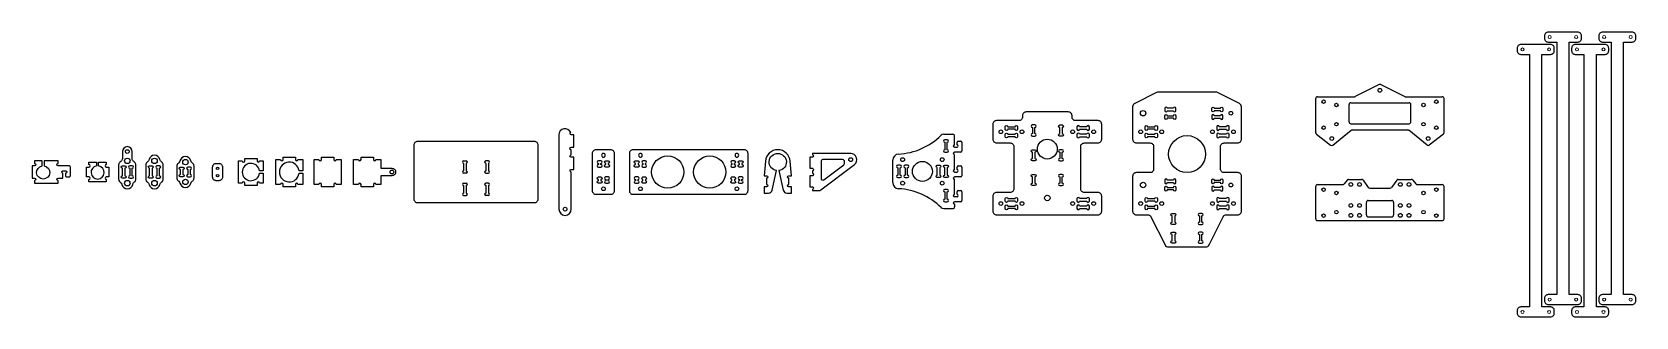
# Model space of a CAD drawing. Header units: millimetres. Extents: x -130 to 2530, y -190 to 187.
# Drawn here: x 1233 to 2530, y -117 to 113 of the extents above; entities that cross this region are included whole.
import ezdxf

# ---------------------------------------------------------------- set-up
doc = ezdxf.new("R2010")
doc.units = ezdxf.units.MM
doc.layers.get('0').update_dxf_attribs({"color": 2})
doc.layers.add('CNC', color=7, linetype='Continuous')
doc.layers.get('0').off()

# ---------------------------------------------------------------- blocks, each defined once
blk = doc.blocks.new('GFH Screw Hole')
blk.add_circle((0, 0), 1.5)

msp = doc.modelspace()

# ---------------------------------------------------------------- linework, layer by layer
at = {"layer": 'CNC'}
for p, q in [((2322.3, 70.7), (2303, 61)), ((2323.7, 70.7), (2343, 61)), ((2271.1, 31.7), (2271.1, 59.3)), ((2272.6, 60.8), (2302.3, 60.8)), ((2298, 40.5), (2298, 54.5)), ((2299.5, 56), (2346.5, 56)), ((2343.7, 60.8), (2373.4, 60.8)), ((2348, 40.5), (2348, 54.5)), ((2374.9, 31.7), (2374.9, 59.3)), ((2299.5, 39), (2346.5, 39)), ((1970.2, 30.5), (1977.5, 30.5)), ((1979, 22), (1979, 29)), ((2271.7, 30.5), (2283.1, 21.7)), ((2284.9, 21.7), (2299.6, 33.7)), ((2300.5, 34), (2345.5, 34)), ((2361.1, 21.7), (2346.4, 33.7)), ((2374.3, 30.5), (2362.9, 21.7)), ((1979, 20), (1981, 20)), ((1984, 16), (1979, 16)), ((1979, 2), (1979, 14)), ((1981, 22), (1981, 24)), ((1982, 25), (1984, 25)), ((1985, 24), (1985, 17)), ((1582, 9), (1584, 9)), ((1582, 7), (1582, 1)), ((1584, 7), (1584, 1)), ((1602, 9), (1600, 9)), ((1600, 7), (1600, 1)), ((1602, 7), (1602, 1)), ((1929, -8.5), (1929, 9.5)), ((1979, 0), (1981, 0)), ((1981, 2), (1981, 4)), ((1982, 5), (1984, 5)), ((1985, 4), (1985, -3)), ((1584, -1), (1582, -1)), ((1582, -9), (1584, -9)), ((1582, -11), (1582, -17)), ((1584, -11), (1584, -17)), ((1600, -1), (1602, -1)), ((1602, -9), (1600, -9)), ((1600, -11), (1600, -17)), ((1602, -11), (1602, -17)), ((1984, -4), (1979, -4)), ((1979, -18), (1979, -6)), ((2271.1, -37.7), (2271.1, -11.7)), ((2272.6, -10.2), (2292.9, -10.2)), ((2296.5, -6.6), (2294.1, -9.6)), ((2297.7, -6), (2308.2, -6)), ((2309.4, -6.6), (2313.6, -12.4)), ((2336.6, -6.6), (2332.4, -12.4)), ((2337.8, -6), (2348.3, -6)), ((2349.5, -6.6), (2351.9, -9.6)), ((2353.1, -10.2), (2373.4, -10.2)), ((2374.9, -37.7), (2374.9, -11.7)), ((1582, -19), (1584, -19)), ((1602, -19), (1600, -19)), ((1981, -20), (1979, -20)), ((1984, -24), (1979, -24)), ((1981, -18), (1981, -16)), ((1982, -15), (1984, -15)), ((1985, -16), (1985, -23)), ((2312, -34.7), (2312, -24.5)), ((2313.5, -23), (2332.5, -23)), ((2314.8, -13), (2331.2, -13)), ((2334, -24.5), (2334, -34.7)), ((1970.2, -29.5), (1977.5, -29.5)), ((1979, -26), (1979, -28)), ((2313.5, -36.2), (2332.5, -36.2)), ((2272.6, -39.2), (2373.4, -39.2))]:
    msp.add_line(p, q, dxfattribs=at)
for points in [[(2459, 113, 0.414214), (2456, 110), (2456, 108, 0.414214), (2459, 105), (2466, 105), (2466, -99), (2459, -99, 0.414214), (2456, -102), (2456, -104, 0.414214), (2459, -107), (2483, -107, 0.414214), (2486, -104), (2486, -102, 0.414214), (2483, -99), (2476, -99), (2476, 105), (2483, 105, 0.414214), (2486, 108), (2486, 110, 0.414214), (2483, 113)], [(2503, 113, 0.414214), (2500, 110), (2500, 108, 0.414214), (2503, 105), (2510, 105), (2510, -99), (2503, -99, 0.414214), (2500, -102), (2500, -104, 0.414214), (2503, -107), (2527, -107, 0.414214), (2530, -104), (2530, -102, 0.414214), (2527, -99), (2520, -99), (2520, 105), (2527, 105, 0.414214), (2530, 108), (2530, 110, 0.414214), (2527, 113)], [(2437, 103, 0.414214), (2434, 100), (2434, 98, 0.414214), (2437, 95), (2444, 95), (2444, -109), (2437, -109, 0.414214), (2434, -112), (2434, -114, 0.414214), (2437, -117), (2461, -117, 0.414214), (2464, -114), (2464, -112, 0.414214), (2461, -109), (2454, -109), (2454, 95), (2461, 95, 0.414214), (2464, 98), (2464, 100, 0.414214), (2461, 103)], [(2481, 103, 0.414214), (2478, 100), (2478, 98, 0.414214), (2481, 95), (2488, 95), (2488, -109), (2481, -109, 0.414214), (2478, -112), (2478, -114, 0.414214), (2481, -117), (2505, -117, 0.414214), (2508, -114), (2508, -112, 0.414214), (2505, -109), (2498, -109), (2498, 95), (2505, 95, 0.414214), (2508, 98), (2508, 100, 0.414214), (2505, 103)], [(2126, 23.5), (2137, 23.5, -0.414214), (2140, 20.5), (2140, 2.5, -0.414214), (2137, -0.5), (2126, -0.5, 0.414214), (2123, -3.5), (2123, -31.5, 0.414214), (2126, -34.5), (2135.1, -34.5, -0.284079), (2137.8, -36.2), (2149.2, -58.8, 0.284079), (2151.9, -60.5), (2182.1, -60.5, 0.284079), (2184.8, -58.8), (2196.2, -36.2, -0.284079), (2198.9, -34.5), (2208, -34.5, 0.414214), (2211, -31.5), (2211, -3.5, 0.414214), (2208, -0.5), (2197, -0.5, -0.414214), (2194, 2.5), (2194, 20.5, -0.414214), (2197, 23.5), (2208, 23.5, 0.414214), (2211, 26.5), (2211, 52.6, 0.284079), (2209.3, 55.3), (2191.6, 64.2, 0.116434), (2190.3, 64.5), (2143.7, 64.5, 0.116434), (2142.4, 64.2), (2124.7, 55.3, 0.284079), (2123, 52.6), (2123, 26.5, 0.414214)], [(2156, 49.5, 1), (2158, 49.5), (2158, 51.5, 1), (2156, 51.5), (2151, 51.5, 1), (2149, 51.5), (2149, 50.5), (2149, 49.5, 1), (2151, 49.5)], [(2194, 51.5, -1), (2196, 51.5), (2196, 50.5), (2196, 49.5, -1), (2194, 49.5), (2189, 49.5, -1), (2187, 49.5), (2187, 51.5, -1), (2189, 51.5)], [(2098, 38.5, 0.414214), (2095, 41.5), (2077, 41.5, -0.414214), (2074, 44.5), (2074, 45.5, 0.414214), (2071, 48.5), (2037, 48.5, 0.414214), (2034, 45.5), (2034, 44.5, -0.414214), (2031, 41.5), (2013, 41.5, 0.414214), (2010, 38.5), (2010, 26.5, 0.414214), (2013, 23.5), (2024, 23.5, -0.414214), (2027, 20.5), (2027, -13.5, -0.414214), (2024, -16.5), (2013, -16.5, 0.414214), (2010, -19.5), (2010, -31.5, 0.414214), (2013, -34.5), (2095, -34.5, 0.414214), (2098, -31.5), (2098, -19.5, 0.414214), (2095, -16.5), (2084, -16.5, -0.414214), (2081, -13.5), (2081, 20.5, -0.414214), (2084, 23.5), (2095, 23.5, 0.414214), (2098, 26.5)], [(2156, 45.5, -1), (2158, 45.5), (2158, 43.5, -1), (2156, 43.5), (2151, 43.5, -1), (2149, 43.5), (2149, 44.5), (2149, 45.5, -1), (2151, 45.5)], [(2194, 43.5, 1), (2196, 43.5), (2196, 44.5), (2196, 45.5, 1), (2194, 45.5), (2189, 45.5, 1), (2187, 45.5), (2187, 43.5, 1), (2189, 43.5)], [(1671, 20), (1671, 30), (1669, 30, -0.819804), (1668.6, 31.9, 0.819804), (1659, 30), (1659, -30, 1), (1669, -30), (1669, 0, -1), (1669, 2), (1671, 2), (1671, 12), (1669, 12, -1), (1669, 14), (1669, 18, -1), (1669, 20)], [(1971, 26, 1), (1971, 24), (1971, 18, 1), (1971, 16), (1973, 16, 1), (1973, 18), (1973, 24, 1), (1973, 26)], [(2022, 34.5, -1), (2020, 34.5), (2020, 36.5, -1), (2022, 36.5), (2028, 36.5, -1), (2030, 36.5), (2030, 34.5, -1), (2028, 34.5)], [(2022, 28.5, -1), (2020, 28.5), (2020, 30.5, -1), (2022, 30.5), (2028, 30.5, -1), (2030, 30.5), (2030, 28.5, -1), (2028, 28.5)], [(2042, 31, 1), (2042, 29), (2044, 29, 1), (2044, 31), (2044, 36, 1), (2044, 38), (2043, 38), (2042, 38, 1), (2042, 36)], [(2066, 31, -1), (2066, 29), (2064, 29, -1), (2064, 31), (2064, 36, -1), (2064, 38), (2065, 38), (2066, 38, -1), (2066, 36)], [(2086, 34.5, 1), (2088, 34.5), (2088, 36.5, 1), (2086, 36.5), (2080, 36.5, 1), (2078, 36.5), (2078, 34.5, 1), (2080, 34.5)], [(2086, 28.5, 1), (2088, 28.5), (2088, 30.5, 1), (2086, 30.5), (2080, 30.5, 1), (2078, 30.5), (2078, 28.5, 1), (2080, 28.5)], [(2135, 34.5, -1), (2133, 34.5), (2133, 36.5, -1), (2135, 36.5), (2141, 36.5, -1), (2143, 36.5), (2143, 34.5, -1), (2141, 34.5)], [(2135, 28.5, -1), (2133, 28.5), (2133, 30.5, -1), (2135, 30.5), (2141, 30.5, -1), (2143, 30.5), (2143, 28.5, -1), (2141, 28.5)], [(2199, 34.5, 1), (2201, 34.5), (2201, 36.5, 1), (2199, 36.5), (2193, 36.5, 1), (2191, 36.5), (2191, 34.5, 1), (2193, 34.5)], [(2199, 28.5, 1), (2201, 28.5), (2201, 30.5, 1), (2199, 30.5), (2193, 30.5, 1), (2191, 30.5), (2191, 28.5, 1), (2193, 28.5)], [(1314.4, -10, -0.168501), (1315.4, -8.4), (1315.9, -8, 0.227838), (1317, -5.7), (1317, 5.7, 0.227838), (1315.9, 8), (1315.1, 8.6, -0.227838), (1314, 10.9), (1314, 16.5, 1), (1306, 16.5), (1306, 10.9, -0.227838), (1304.9, 8.6), (1304.1, 8, 0.227838), (1303, 5.7), (1303, -5.7, 0.227838), (1304.1, -8), (1304.6, -8.4, -0.168501), (1305.6, -10, 0.794268)], [(1642, 22), (1642, -22, -0.414214), (1639, -25), (1545, -25, -0.414214), (1542, -22), (1542, 22, -0.414214), (1545, 25), (1639, 25, -0.414214)], [(1689, -18), (1701, -18, 0.414214), (1704, -15), (1704, 15, 0.414214), (1701, 18), (1689, 18, 0.414214), (1686, 15), (1686, -15, 0.414214)], [(1764, 18), (1719, 18, 0.414214), (1716, 15), (1716, -15, 0.414214), (1719, -18), (1764, -18), (1809, -18, 0.414214), (1812, -15), (1812, 15, 0.414214), (1809, 18)], [(1827, -3, -1), (1827, -5), (1827, -10, -1), (1827, -12), (1825, -12), (1825, -17), (1828.6, -17, 0.351755), (1831.5, -14.6), (1835, 1.1, -13.933091), (1837, 1.1), (1840.5, -14.6, 0.351755), (1843.4, -17), (1847, -17), (1847, -12), (1845, -12, -1), (1845, -10), (1845, -5, -1), (1845, -3), (1847, -3), (1846, 8.7, 0.930141), (1826, 8.7), (1825, -3), (1827, -3)], [(1864, -1, -1), (1864, -3), (1862, -3), (1862, -12), (1864, -12, -1), (1864, -14), (1864, -15), (1869, -15, 0.162278), (1870.8, -14.4), (1898, 6, 0.720759), (1895, 15), (1864, 15), (1864, 14, -1), (1864, 12), (1862, 12), (1862, 3), (1864, 3, -1), (1864, 1)], [(2042, 16, -1), (2042, 18), (2044, 18, -1), (2044, 16), (2044, 11, -1), (2044, 9), (2043, 9), (2042, 9, -1), (2042, 11)], [(2066, 16, 1), (2066, 18), (2064, 18, 1), (2064, 16), (2064, 11, 1), (2064, 9), (2065, 9), (2066, 9, 1), (2066, 11)], [(1277, 4), (1279, 4, 1), (1279, 6), (1279, 8), (1285.2, 8), (1285.2, 4.9, 13.257907), (1286.8, 4.9), (1286.8, 8), (1293, 8), (1293, 6, 1), (1293, 4), (1295, 4), (1295, -4), (1293, -4, 1), (1293, -6), (1293, -8), (1279, -8), (1279, -6, 1), (1279, -4), (1277, -4)], [(1306, 3, -1), (1306, 5), (1307, 5), (1308, 5, -1), (1308, 3), (1308, -3, -1), (1308, -5), (1306, -5, -1), (1306, -3)], [(1314, 3, 1), (1314, 5), (1313, 5), (1312, 5, 1), (1312, 3), (1312, -3, 1), (1312, -5), (1314, -5, 1), (1314, -3)], [(1328, 3, -1), (1328, 5), (1329, 5), (1330, 5, -1), (1330, 3), (1330, -3, -1), (1330, -5), (1328, -5, -1), (1328, -3)], [(1336, 3, 1), (1336, 5), (1335, 5), (1334, 5, 1), (1334, 3), (1334, -3, 1), (1334, -5), (1336, -5, 1), (1336, -3)], [(1353, 2, -1), (1353, 4), (1354, 4), (1355, 4, -1), (1355, 2), (1355, -2, -1), (1355, -4), (1353, -4, -1), (1353, -2)], [(1361, 2, 1), (1361, 4), (1360, 4), (1359, 4, 1), (1359, 2), (1359, -2, 1), (1359, -4), (1361, -4, 1), (1361, -2)], [(1387, -4, -0.414214), (1384, -7), (1382, -7, -0.414214), (1379, -4), (1379, 4, -0.414214), (1382, 7), (1384, 7, -0.414214), (1387, 4)], [(1417, -9, 0.999395), (1415, -9), (1415, -11), (1405, -11), (1405, -9, 1), (1403, -9), (1400, -9), (1400, 9), (1403, 9, 1), (1405, 9), (1405, 11), (1410, 11), (1415, 11), (1415, 9, 1.000605), (1417, 9), (1420, 9), (1420, 1), (1416.9, 1, 13.928203), (1416.9, -1), (1420, -1), (1420, -9)], [(1446, -10), (1446, -12), (1436, -12), (1436, -10, 0.998963), (1434, -10), (1430, -10), (1430, 10), (1434, 10, 0.998964), (1436, 10), (1436, 12), (1446, 12), (1446, 10, 0.999119), (1448, 10), (1452, 10), (1452, 1), (1448.9, 1, 15.937253), (1448.9, -1), (1452, -1), (1452, -10), (1448, -10, 0.999482)], [(1461, -10), (1461, 10), (1465, 10, 0.998964), (1467, 10), (1467, 12), (1477, 12), (1477, 10, 0.999119), (1479, 10), (1483, 10), (1483, -10), (1479, -10, 0.999482), (1477, -10), (1477, -12), (1467, -12), (1467, -10, 0.998963), (1465, -10)], [(1693, 4, 1), (1693, 6), (1693, 7, 1), (1693, 9), (1692, 9), (1691, 9, 1), (1691, 7), (1691, 6, 1), (1691, 4)], [(1699, 6, -1), (1699, 4), (1697, 4, -1), (1697, 6), (1697, 7, -1), (1697, 9), (1698, 9), (1699, 9, -1), (1699, 7)], [(1723, 6, -1), (1723, 4), (1721, 4, -1), (1721, 6), (1721, 7, -1), (1721, 9), (1722, 9), (1723, 9, -1), (1723, 7)], [(1727, 4), (1729, 4, 1), (1729, 6), (1729, 7, 1), (1729, 9), (1728, 9), (1727, 9, 1), (1727, 7), (1727, 6, 1)], [(1801, 4, 1), (1801, 6), (1801, 7, 1), (1801, 9), (1800, 9), (1799, 9, 1), (1799, 7), (1799, 6, 1), (1799, 4)], [(1807, 6, -1), (1807, 4), (1805, 4, -1), (1805, 6), (1805, 7, -1), (1805, 9), (1806, 9), (1807, 9, -1), (1807, 7)], [(1935, -4.5, 1), (1935, -2.5), (1935, 3.5, 1), (1935, 5.5), (1933, 5.5, 1), (1933, 3.5), (1933, -2.5, 1), (1933, -4.5)], [(1941, -4.5, 1), (1941, -2.5), (1941, 3.5, 1), (1941, 5.5), (1939, 5.5, 1), (1939, 3.5), (1939, -2.5, 1), (1939, -4.5)], [(1965, -4.5, -1), (1965, -2.5), (1965, 3.5, -1), (1965, 5.5), (1967, 5.5, -1), (1967, 3.5), (1967, -2.5, -1), (1967, -4.5)], [(1971, -4.5, -1), (1971, -2.5), (1971, 3.5, -1), (1971, 5.5), (1973, 5.5, -1), (1973, 3.5), (1973, -2.5, -1), (1973, -4.5)], [(1693, -4, -1), (1693, -6), (1693, -7, -1), (1693, -9), (1692, -9), (1691, -9, -1), (1691, -7), (1691, -6, -1), (1691, -4)], [(1699, -6, 1), (1699, -4), (1697, -4, 1), (1697, -6), (1697, -7, 1), (1697, -9), (1698, -9), (1699, -9, 1), (1699, -7)], [(1723, -6, 1), (1723, -4), (1721, -4, 1), (1721, -6), (1721, -7, 1), (1721, -9), (1722, -9), (1723, -9, 1), (1723, -7)], [(1727, -4), (1729, -4, -1), (1729, -6), (1729, -7, -1), (1729, -9), (1728, -9), (1727, -9, -1), (1727, -7), (1727, -6, -1)], [(1801, -4, -1), (1801, -6), (1801, -7, -1), (1801, -9), (1800, -9), (1799, -9, -1), (1799, -7), (1799, -6, -1), (1799, -4)], [(1807, -6, 1), (1807, -4), (1805, -4, 1), (1805, -6), (1805, -7, 1), (1805, -9), (1806, -9), (1807, -9, 1), (1807, -7)], [(2042, -4, -1), (2042, -2), (2044, -2, -1), (2044, -4), (2044, -9, -1), (2044, -11), (2043, -11), (2042, -11, -1), (2042, -9)], [(2066, -4, 1), (2066, -2), (2064, -2, 1), (2064, -4), (2064, -9, 1), (2064, -11), (2065, -11), (2066, -11, 1), (2066, -9)], [(2156, -8.5, 1), (2158, -8.5), (2158, -6.5, 1), (2156, -6.5), (2151, -6.5, 1), (2149, -6.5), (2149, -7.5), (2149, -8.5, 1), (2151, -8.5)], [(2156, -12.5, -1), (2158, -12.5), (2158, -14.5, -1), (2156, -14.5), (2151, -14.5, -1), (2149, -14.5), (2149, -13.5), (2149, -12.5, -1), (2151, -12.5)], [(2194, -6.5, -1), (2196, -6.5), (2196, -7.5), (2196, -8.5, -1), (2194, -8.5), (2189, -8.5, -1), (2187, -8.5), (2187, -6.5, -1), (2189, -6.5)], [(2194, -14.5, 1), (2196, -14.5), (2196, -13.5), (2196, -12.5, 1), (2194, -12.5), (2189, -12.5, 1), (2187, -12.5), (2187, -14.5, 1), (2189, -14.5)], [(1971, -14, 1), (1971, -16), (1971, -22, 1), (1971, -24), (1973, -24, 1), (1973, -22), (1973, -16, 1), (1973, -14)], [(2022, -23.5, -1), (2020, -23.5), (2020, -21.5, -1), (2022, -21.5), (2028, -21.5, -1), (2030, -21.5), (2030, -23.5, -1), (2028, -23.5)], [(2086, -23.5, 1), (2088, -23.5), (2088, -21.5, 1), (2086, -21.5), (2080, -21.5, 1), (2078, -21.5), (2078, -23.5, 1), (2080, -23.5)], [(2135, -23.5, -1), (2133, -23.5), (2133, -21.5, -1), (2135, -21.5), (2141, -21.5, -1), (2143, -21.5), (2143, -23.5, -1), (2141, -23.5)], [(2199, -23.5, 1), (2201, -23.5), (2201, -21.5, 1), (2199, -21.5), (2193, -21.5, 1), (2191, -21.5), (2191, -23.5, 1), (2193, -23.5)], [(2022, -29.5, -1), (2020, -29.5), (2020, -27.5, -1), (2022, -27.5), (2028, -27.5, -1), (2030, -27.5), (2030, -29.5, -1), (2028, -29.5)], [(2086, -29.5, 1), (2088, -29.5), (2088, -27.5, 1), (2086, -27.5), (2080, -27.5, 1), (2078, -27.5), (2078, -29.5, 1), (2080, -29.5)], [(2135, -29.5, -1), (2133, -29.5), (2133, -27.5, -1), (2135, -27.5), (2141, -27.5, -1), (2143, -27.5), (2143, -29.5, -1), (2141, -29.5)], [(2155, -35.5, -1), (2155, -33.5), (2157, -33.5, -1), (2157, -35.5), (2157, -40.5, -1), (2157, -42.5), (2156, -42.5), (2155, -42.5, -1), (2155, -40.5)], [(2179, -35.5, 1), (2179, -33.5), (2177, -33.5, 1), (2177, -35.5), (2177, -40.5, 1), (2177, -42.5), (2178, -42.5), (2179, -42.5, 1), (2179, -40.5)], [(2199, -29.5, 1), (2201, -29.5), (2201, -27.5, 1), (2199, -27.5), (2193, -27.5, 1), (2191, -27.5), (2191, -29.5, 1), (2193, -29.5)], [(2155, -50.5, -1), (2155, -48.5), (2157, -48.5, -1), (2157, -50.5), (2157, -55.5, -1), (2157, -57.5), (2156, -57.5), (2155, -57.5, -1), (2155, -55.5)], [(2179, -50.5, 1), (2179, -48.5), (2177, -48.5, 1), (2177, -50.5), (2177, -55.5, 1), (2177, -57.5), (2178, -57.5), (2179, -57.5, 1), (2179, -55.5)]]:
    msp.add_lwpolyline(points, format="xyb", close=True, dxfattribs=at)
for points in [[(1326.6, 8.4), (1326.1, 8, 0.227838), (1325, 5.7), (1325, -5.7, 0.227838), (1326.1, -8), (1326.6, -8.4, -0.168501), (1327.6, -10, 0.794268), (1336.4, -10, -0.168501), (1337.4, -8.4), (1337.9, -8, 0.227838), (1339, -5.7), (1339, 5.7, 0.227838), (1337.9, 8), (1337.4, 8.4, -0.168501), (1336.4, 10, 0.794268), (1327.6, 10, -0.168501), (1326.6, 8.4)], [(1254, 5, -1), (1254, 7), (1254, 9), (1242.8, 9), (1242.8, 4.9, -13.257907), (1241.2, 4.9), (1241.2, 9), (1235, 9), (1235, 7, -1), (1235, 5), (1233, 5), (1233, -5), (1235, -5, -1), (1235, -7), (1235, -9), (1254, -9), (1254, -7, -1), (1254, -5), (1256, -5), (1258, -5), (1258, -4), (1258, -1, -1), (1258, 1), (1260, 1, -1), (1260, -1), (1260, -3, 0.414214), (1261, -4), (1263, -4, 0.414214), (1264, -3), (1264, 4), (1264, 4, 0.414214), (1263, 5), (1254, 5)], [(1351.6, 7.4), (1351.1, 7, 0.227838), (1350, 4.7), (1350, -4.7, 0.227838), (1351.1, -7), (1351.6, -7.4, -0.168501), (1352.6, -9, 0.794268), (1361.4, -9, -0.168501), (1362.4, -7.4), (1362.9, -7, 0.227838), (1364, -4.7), (1364, 4.7, 0.227838), (1362.9, 7), (1362.4, 7.4, -0.168501), (1361.4, 9, 0.794268), (1352.6, 9, -0.168501), (1351.6, 7.4)], [(1515, 10), (1515, 3), (1524, 3, -0.414214), (1527, 0), (1527, 0, -0.414214), (1524, -3), (1515, -3), (1515, -10), (1511, -10, 0.999482), (1509, -10), (1509, -12), (1499, -12), (1499, -10, 0.998963), (1497, -10), (1493, -10), (1493, 10), (1497, 10, 0.998964), (1499, 10), (1499, 12), (1509, 12), (1509, 10, 0.999119), (1511, 10), (1515, 10)], [(1890, 8.5, 0.414214), (1888.5, 10), (1872.5, 10, 0.414214), (1871, 8.5), (1871, -5, 0.618034), (1873.4, -6.2), (1889.4, 5.8, 0.236068), (1890, 7), (1890, 8.5)]]:
    msp.add_lwpolyline(points, format="xyb", dxfattribs=at)
at = {"layer": 'CNC', "lineweight": 0, "extrusion": (0, 0, -1)}
for centre in [(-2460.2, 109), (-2481.7, 109), (-2504.3, 109), (-2525.8, 109), (-2438.3, 99), (-2459.8, 99), (-2482.3, 99), (-2503.8, 99), (-2460.2, -103), (-2481.7, -103), (-2504.3, -103), (-2525.8, -103), (-2438.3, -113), (-2459.8, -113), (-2482.3, -113), (-2503.8, -113)]:
    msp.add_circle(centre, 1.25, dxfattribs=at)
at = {"layer": 'CNC'}
for centre, radius in [((2323, 66), 1.5), ((2277.4, 56.8), 1.4), ((2287.8, 54.1), 1.4), ((2358.2, 54.1), 1.4), ((2368.6, 56.8), 1.4), ((2131.5, 47.5), 2.2), ((2202.5, 47.5), 1.5), ((2287.8, 38.6), 1.4), ((2358.2, 38.6), 1.4), ((2016.5, 32.5), 1.5), ((2033.5, 32.5), 1.5), ((2054, 18.5), 8), ((2074.5, 32.5), 1.5), ((2091.5, 32.5), 1.5), ((2129.5, 32.5), 1.5), ((2146.5, 32.5), 1.5), ((2167, 14.5), 14.9), ((2187.5, 32.5), 1.5), ((2204.5, 32.5), 1.5), ((2277.4, 35.8), 1.4), ((2284, 27), 1.5), ((2362, 27), 1.5), ((2368.6, 35.8), 1.4), ((1310, 16.5), 1.5), ((1747, 0), 13), ((1781, 0), 13), ((1310, 9), 2.2), ((1332, 9), 2.2), ((1357, 8), 2.2), ((1383, 3), 1), ((1524, 0), 1.5), ((1895, 10), 1.5), ((1937, 10), 1.5), ((1953, 0.5), 8.06), ((1969, 10), 1.5), ((1310, -9), 2.2), ((1332, -9), 2.2), ((1357, -8), 2.2), ((1383, -3), 1), ((1937, -9), 1.5), ((1969, -9), 1.5), ((2131.5, -10.5), 2.2), ((2202.5, -10.5), 1.5), ((2277.4, -14.2), 1.4), ((2299.5, -10), 1.5), ((2306.5, -10), 1.5), ((2339.5, -10), 1.5), ((2346.5, -10), 1.5), ((2368.6, -14.2), 1.4), ((2016.5, -25.5), 1.5), ((2033.5, -25.5), 1.5), ((2054, -21), 2.2), ((2074.5, -25.5), 1.5), ((2091.5, -25.5), 1.5), ((2129.5, -25.5), 1.5), ((2146.5, -25.5), 1.5), ((2187.5, -25.5), 1.5), ((2204.5, -25.5), 1.5), ((2287.8, -16.9), 1.4), ((2299.5, -27), 1.5), ((2306.5, -27), 1.5), ((2339.5, -27), 1.5), ((2346.5, -27), 1.5), ((2358.2, -16.9), 1.4), ((1664, -30), 1.5), ((2277.4, -35.2), 1.4), ((2287.8, -32.4), 1.4), ((2299.5, -35), 1.5), ((2306.5, -35), 1.5), ((2339.5, -35), 1.5), ((2346.5, -35), 1.5), ((2358.2, -32.4), 1.4), ((2368.6, -35.2), 1.4)]:
    msp.add_circle(centre, radius, dxfattribs=at)
for centre, radius, start, end in [((2323, 69.3), 1.5, 63.4349, 116.5651), ((2272.6, 59.3), 1.5, 90, 180), ((2299.5, 54.5), 1.5, 90, 180), ((2302.3, 62.3), 1.5, 270, 296.5651), ((2343.7, 62.3), 1.5, 243.4349, 270), ((2346.5, 54.5), 1.5, 0, 90), ((2373.4, 59.3), 1.5, 360, 450), ((2299.5, 40.5), 1.5, 180, 270), ((2346.5, 40.5), 1.5, 270, 360), ((1930.7, 68.1), 53.7, 273.2287, 314.2637), ((1970.2, 27.5), 3, 90, 134.2637), ((1977.5, 29), 1.5, 0, 90), ((2272.6, 31.7), 1.5, 180, 232.4314), ((2300.5, 32.5), 1.5, 90, 129.0939), ((2345.5, 32.5), 1.5, 50.9061, 90), ((2373.4, 31.7), 1.5, 307.5686, 360), ((1934, 9.5), 5, 93.2287, 180), ((1979, 21), 1, 90, 270), ((1979, 15), 1, 90, 270), ((1982, 24), 1, 90, 180), ((1981, 21), 1, 270, 90), ((1984, 24), 1, 0, 90), ((1984, 17), 1, 270, 0), ((2284, 22.9), 1.5, 232.4314, 309.0939), ((2362, 22.9), 1.5, 230.9061, 307.5686), ((1582, 8), 1, 90, 270), ((1582, 0), 1, 90, 270), ((1584, 8), 1, 270, 90), ((1584, 0), 1, 270, 90), ((1600, 8), 1, 90, 270), ((1600, 0), 1, 90, 270), ((1602, 8), 1, 270, 90), ((1602, 0), 1, 270, 90), ((1979, 1), 1, 90, 270), ((1982, 4), 1, 90, 180), ((1981, 1), 1, 270, 90), ((1984, 4), 1, 0, 90), ((1582, -10), 1, 90, 270), ((1584, -10), 1, 270, 90), ((1600, -10), 1, 90, 270), ((1602, -10), 1, 270, 90), ((1934, -8.5), 5, 180, 266.7713), ((1979, -5), 1, 90, 270), ((1984, -3), 1, 270, 0), ((2272.6, -11.7), 1.5, 90, 180), ((2292.9, -8.7), 1.5, 270, 321.3402), ((2297.7, -7.5), 1.5, 90, 141.3402), ((2308.2, -7.5), 1.5, 35.5377, 90), ((2314.8, -11.5), 1.5, 215.5377, 270), ((2331.2, -11.5), 1.5, 270, 324.4623), ((2337.8, -7.5), 1.5, 90, 144.4623), ((2348.3, -7.5), 1.5, 38.6598, 90), ((2353.1, -8.7), 1.5, 218.6598, 270), ((2373.4, -11.7), 1.5, 360, 450), ((1582, -18), 1, 90, 270), ((1584, -18), 1, 270, 90), ((1600, -18), 1, 90, 270), ((1602, -18), 1, 270, 90), ((1930.7, -67.1), 53.7, 45.7363, 86.7713), ((1979, -19), 1, 90, 270), ((1979, -25), 1, 90, 270), ((1982, -16), 1, 90, 180), ((1981, -19), 1, 270, 90), ((1984, -16), 1, 0, 90), ((1984, -23), 1, 270, 0), ((2313.5, -24.5), 1.5, 90, 180), ((2332.5, -24.5), 1.5, 0, 90), ((1970.2, -26.5), 3, 225.7363, 270), ((1977.5, -28), 1.5, 270, 360), ((2272.6, -37.7), 1.5, 180, 270), ((2313.5, -34.7), 1.5, 180, 270), ((2332.5, -34.7), 1.5, 270, 360), ((2373.4, -37.7), 1.5, 270, 0)]:
    msp.add_arc(centre, radius, start, end, dxfattribs=at)

# ---------------------------------------------------------------- block references
at = {"layer": 'CNC', "xscale": -1, "rotation": 180}
for p in [(1695, 13.5), (1725, 13.5), (1803, 13.5)]:
    msp.add_blockref('GFH Screw Hole', p, dxfattribs=at)
at = {"layer": 'CNC'}
for p in [(1695, -13.5), (1725, -13.5), (1803, -13.5)]:
    msp.add_blockref('GFH Screw Hole', p, dxfattribs=at)

doc.saveas('drawing.dxf')
